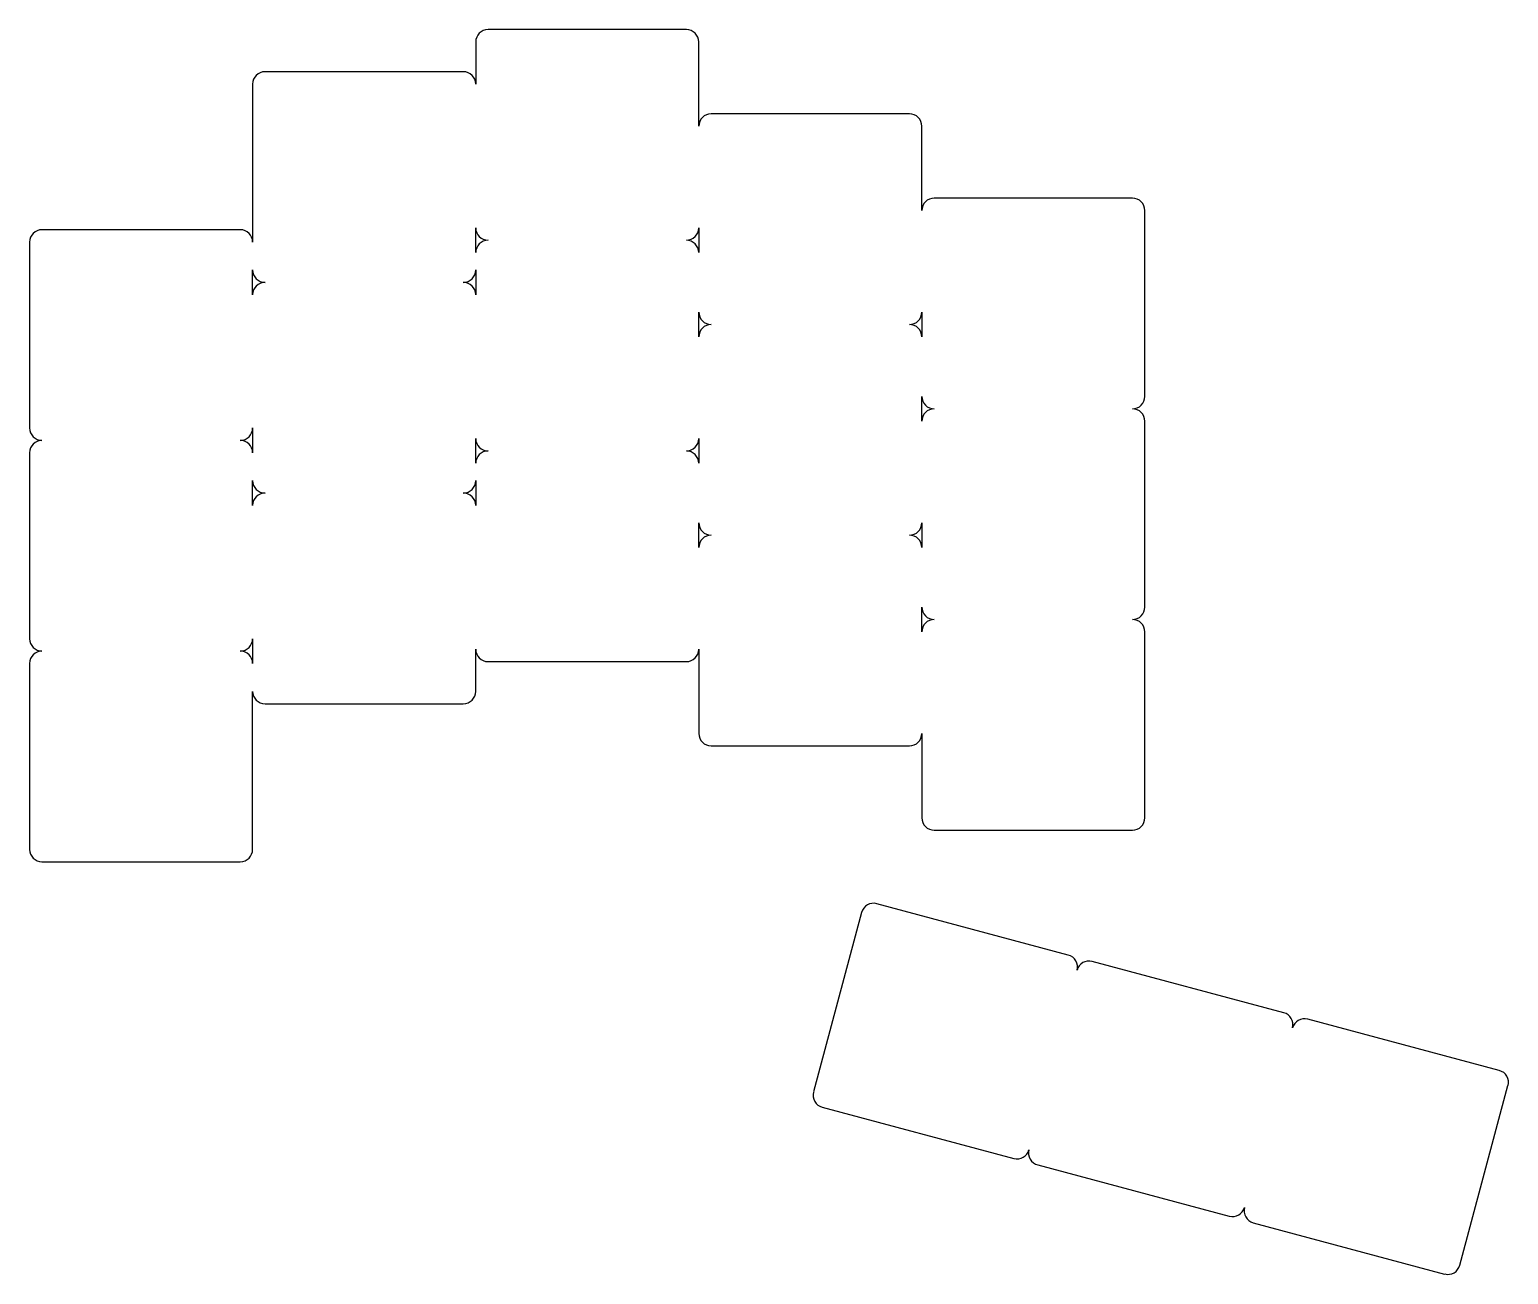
# Model space of a CAD drawing. Header units: millimetres. Extents: x 9 to 128, y -42 to 59.
import ezdxf

# ---------------------------------------------------------------- set-up
doc = ezdxf.new("R2010")
doc.units = ezdxf.units.MM

msp = doc.modelspace()

# ---------------------------------------------------------------- linework, layer by layer
for p, q in [((62, 58.65), (46, 58.65)), ((45, 57.65), (45, 54.25)), ((63, 50.85), (63, 57.65)), ((44, 55.25), (28, 55.25)), ((27, 54.25), (27, 41.5)), ((80, 51.85), (64, 51.85)), ((81, 44.05), (81, 50.85)), ((98, 45.05), (82, 45.05)), ((99, 29.05), (99, 44.05)), ((26, 42.5), (10, 42.5)), ((45, 40.65), (45, 42.65)), ((63, 42.65), (63, 40.65)), ((9, 41.5), (9, 26.5)), ((27, 37.25), (27, 39.25)), ((45, 39.25), (45, 37.25)), ((63, 33.85), (63, 35.85)), ((81, 35.85), (81, 33.85)), ((81, 27.05), (81, 29.05)), ((27, 26.5), (27, 24.5)), ((99, 12.05), (99, 27.05)), ((45, 23.65), (45, 25.65)), ((63, 25.65), (63, 23.65)), ((9, 24.5), (9, 9.5)), ((27, 20.25), (27, 22.25)), ((45, 22.25), (45, 20.25)), ((63, 16.85), (63, 18.85)), ((81, 18.85), (81, 16.85)), ((81, 10.05), (81, 12.05)), ((99, -4.95), (99, 10.05)), ((27, 9.5), (27, 7.5)), ((45, 5.25), (45, 8.65)), ((63, 8.65), (63, 1.85)), ((9, 7.5), (9, -7.5)), ((46, 7.65), (62, 7.65)), ((27, -7.5), (27, 5.25)), ((28, 4.25), (44, 4.25)), ((81, 1.85), (81, -4.95)), ((64, 0.85), (80, 0.85)), ((82, -5.95), (98, -5.95)), ((10, -8.5), (26, -8.5)), ((92.82, -16.03), (77.37, -11.89)), ((76.14, -12.6), (72.26, -27.08)), ((110.21, -20.69), (94.75, -16.55)), ((127.59, -25.35), (112.14, -21.21)), ((124.42, -41.06), (128.3, -26.57)), ((72.97, -28.31), (88.42, -32.45)), ((90.35, -32.97), (105.81, -37.11)), ((107.74, -37.63), (123.19, -41.77))]:
    msp.add_line(p, q)
for centre, start, end in [((46, 57.65), 90, 180), ((62, 57.65), 0, 90), ((28, 54.25), 90, 180), ((44, 54.25), 0, 90), ((64, 50.85), 90, 180), ((80, 50.85), 0, 90), ((82, 44.05), 90, 180), ((98, 44.05), 0, 90), ((10, 41.5), 90, 180), ((26, 41.5), 0, 90), ((46, 42.65), 180, 270), ((62, 42.65), 270, 360), ((46, 40.65), 90, 180), ((62, 40.65), 0, 90), ((28, 39.25), 180, 270), ((28, 37.25), 90, 180), ((44, 39.25), 270, 360), ((44, 37.25), 0, 90), ((64, 35.85), 180, 270), ((80, 35.85), 270, 360), ((64, 33.85), 90, 180), ((80, 33.85), 0, 90), ((82, 29.05), 180, 270), ((98, 29.05), 270, 360), ((82, 27.05), 90, 180), ((98, 27.05), 0, 90), ((10, 26.5), 180, 270), ((26, 26.5), 270, 360), ((10, 24.5), 90, 180), ((26, 24.5), 0, 90), ((46, 25.65), 180, 270), ((62, 25.65), 270, 360), ((46, 23.65), 90, 180), ((62, 23.65), 0, 90), ((28, 22.25), 180, 270), ((44, 22.25), 270, 360), ((28, 20.25), 90, 180), ((44, 20.25), 0, 90), ((64, 18.85), 180, 270), ((80, 18.85), 270, 360), ((64, 16.85), 90, 180), ((80, 16.85), 0, 90), ((82, 12.05), 180, 270), ((98, 12.05), 270, 360), ((82, 10.05), 90, 180), ((98, 10.05), 0, 90), ((10, 9.5), 180, 270), ((10, 7.5), 90, 180), ((26, 9.5), 270, 360), ((26, 7.5), 0, 90), ((46, 8.65), 180, 270), ((62, 8.65), 270, 360), ((28, 5.25), 180, 270), ((44, 5.25), 270, 360), ((64, 1.85), 180, 270), ((80, 1.85), 270, 360), ((82, -4.95), 180, 270), ((98, -4.95), 270, 360), ((10, -7.5), 180, 270), ((26, -7.5), 270, 360), ((77.11, -12.85), 75, 165), ((92.56, -17), 345, 75), ((94.49, -17.51), 75, 165), ((109.95, -21.65), 345, 75), ((111.88, -22.17), 75, 165), ((127.34, -26.31), 345, 75), ((73.22, -27.34), 165, 255), ((88.68, -31.48), 255, 345), ((90.61, -32), 165, 255), ((106.07, -36.14), 255, 345), ((108, -36.66), 165, 255), ((123.45, -40.8), 255, 345)]:
    msp.add_arc(centre, 1, start, end)

doc.saveas('drawing.dxf')
